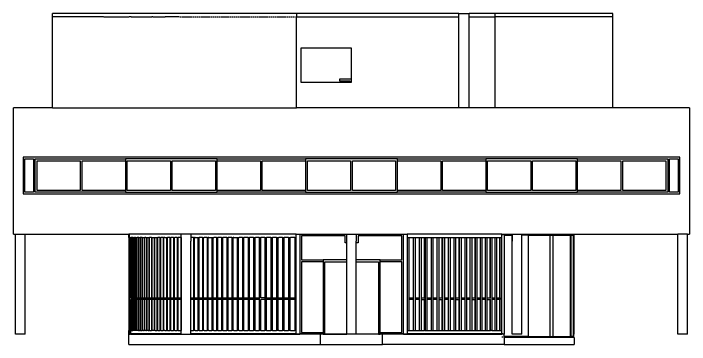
# Model space of a CAD drawing. Header units: centimetres. Extents: x 0 to 19.6, y -13.9 to -4.3.
import ezdxf

# ---------------------------------------------------------------- set-up
doc = ezdxf.new("R2010")
doc.units = ezdxf.units.CM
doc.layers.add('ZMURETES', color=152, linetype='Continuous', lineweight=9)

# ---------------------------------------------------------------- blocks, each defined once
blk = doc.blocks.new('fachada 01')
for p, q in [((-1155.8, 375.2), (-1155.8, 385.2)), ((-1155.8, 385.2), (-1155.8, 385.2)), ((-1155.8, 375.2), (-1155.8, 385.2)), ((-448.9, 385.2), (-1155.8, 385.2)), ((-1155.8, 375.2), (-1155.8, 375.2)), ((-1155.8, 111.2), (-1155.8, 375.2)), ((-1007.7, 375.2), (-1155.8, 375.2)), ((-1007.2, 375.2), (-1004.3, 375.2)), ((-1003.5, 375.2), (-1001.3, 375.2)), ((-1000.4, 375.2), (-997.5, 375.2)), ((-997.1, 375.2), (-994.4, 375.2)), ((-994.3, 375.2), (-991.3, 375.2)), ((-990.5, 375.2), (-988.2, 375.2)), ((-987.3, 375.2), (-985.1, 375.2)), ((-984.2, 375.2), (-981.3, 375.2)), ((-980.9, 375.2), (-978.2, 375.2)), ((-978, 375.2), (-974.9, 375.2)), ((-974.1, 375.2), (-971.8, 375.2)), ((-970.9, 375.2), (-968.6, 375.2)), ((-967.8, 375.2), (-964.7, 375.2)), ((-964.5, 375.2), (-961.7, 375.2)), ((-961.4, 375.2), (-958.3, 375.2)), ((-957.5, 375.2), (-955.2, 375.2)), ((-954.3, 375.2), (-951.8, 375.2)), ((-951.1, 375.2), (-947.9, 375.2)), ((-947.9, 375.2), (-945.1, 375.2)), ((-944.6, 375.2), (-941.5, 375.2)), ((-940.6, 375.2), (-938.3, 375.2)), ((-937.4, 375.2), (-934.4, 375.2)), ((-931, 375.2), (-933.8, 375.2)), ((-928.2, 375.2), (-930.9, 375.2)), ((-927.5, 375.2), (-924.5, 375.2)), ((-923.6, 375.2), (-921.2, 375.2)), ((-920.3, 375.2), (-917.2, 375.2)), ((-916.8, 375.2), (-913.9, 375.2)), ((-913.8, 375.2), (-910.6, 375.2)), ((-909.8, 375.2), (-907.3, 375.2)), ((-906.4, 375.2), (-903.9, 375.2)), ((-903.1, 375.2), (-899.9, 375.2)), ((-899.6, 375.2), (-896.7, 375.2)), ((-896.4, 375.2), (-893.2, 375.2)), ((-892.4, 375.2), (-889.9, 375.2)), ((-889, 375.2), (-886.5, 375.2)), ((-885.7, 375.2), (-882.5, 375.2)), ((-882.3, 375.2), (-879.4, 375.2)), ((-879, 375.2), (-875.8, 375.2)), ((-874.9, 375.2), (-872.4, 375.2)), ((-871.5, 375.2), (-868.4, 375.2)), ((-864.9, 375.2), (-867.7, 375.2)), ((-864.8, 375.2), (-861.9, 375.2)), ((-861.4, 375.2), (-858.2, 375.2)), ((-857.3, 375.2), (-854.8, 375.2)), ((-853.9, 375.2), (-850.8, 375.2)), ((-850.2, 375.2), (-847.3, 375.2)), ((-847.2, 375.2), (-843.9, 375.2)), ((-843.1, 375.2), (-840.6, 375.2)), ((-839.6, 375.2), (-837.2, 375.2)), ((-836.2, 375.2), (-833, 375.2)), ((-832.6, 375.2), (-829.7, 375.2)), ((-788.6, 375.2), (-829.7, 375.2)), ((-786.8, 375.2), (-782.9, 375.2)), ((-781, 375.2), (-775.5, 375.2)), ((-774.6, 375.2), (-769.5, 375.2)), ((-769.2, 375.2), (-763.8, 375.2)), ((-763.5, 375.2), (-758.3, 375.2)), ((-757.5, 375.2), (-752, 375.2)), ((-750.2, 375.2), (-746.2, 375.2)), ((-744.2, 375.2), (-740.4, 375.2)), ((-738.4, 375.2), (-734.6, 375.2)), ((-732.6, 375.2), (-728.7, 375.2)), ((-726.8, 375.2), (-721.4, 375.2)), ((-720.3, 375.2), (-715.4, 375.2)), ((-714.9, 375.2), (-709.5, 375.2)), ((-709.4, 375.2), (-704, 375.2)), ((-703.4, 375.2), (-697.8, 375.2)), ((-696, 375.2), (-692, 375.2)), ((-690.1, 375.2), (-686.3, 375.2)), ((-684.2, 375.2), (-680.4, 375.2)), ((-678.4, 375.2), (-674.6, 375.2)), ((-672.6, 375.2), (-668.6, 375.2)), ((-666.9, 375.2), (-661.3, 375.2)), ((-660.7, 375.2), (-655.3, 375.2)), ((-655.3, 375.2), (-649.9, 375.2)), ((-649.3, 375.2), (-644.5, 375.2)), ((-643.3, 375.2), (-638, 375.2)), ((-636.1, 375.2), (-632.2, 375.2)), ((-630.2, 375.2), (-626.5, 375.2)), ((-624.4, 375.2), (-620.6, 375.2)), ((-618.7, 375.2), (-614.7, 375.2)), ((-612.9, 375.2), (-607.4, 375.2)), ((-606.7, 375.2), (-601.5, 375.2)), ((-601.3, 375.2), (-595.9, 375.2)), ((-595.5, 375.2), (-590.5, 375.2)), ((-589.5, 375.2), (-584.2, 375.2)), ((-582.3, 375.2), (-578.4, 375.2)), ((-576.4, 375.2), (-572.7, 375.2)), ((-570.7, 375.2), (-566.9, 375.2)), ((-564.9, 375.2), (-561.1, 375.2)), ((-559.2, 375.2), (-553.8, 375.2)), ((-552.9, 375.2), (-547.9, 375.2)), ((-547.6, 375.2), (-542.2, 375.2)), ((-542, 375.2), (-536.9, 375.2)), ((-536, 375.2), (-530.6, 375.2)), ((-528.8, 375.2), (-524.9, 375.2)), ((-523, 375.2), (-519.2, 375.2)), ((-517.2, 375.2), (-513.5, 375.2)), ((-511.5, 375.2), (-507.7, 375.2)), ((-505.9, 375.2), (-500.6, 375.2)), ((-499.5, 375.2), (-494.7, 375.2)), ((-494.2, 375.2), (-488.9, 375.2)), ((-488.8, 375.2), (-483.6, 375.2)), ((-482.9, 375.2), (-477.5, 375.2)), ((-475.8, 375.2), (-471.8, 375.2)), ((-469.9, 375.2), (-466.2, 375.2)), ((-464.2, 375.2), (-460.5, 375.2)), ((-458.5, 375.2), (-454.8, 375.2)), ((-451.8, 375.2), (-448.9, 375.2)), ((-448.9, 385.2), (-448.9, 375.2)), ((21.9, 385.2), (-448.9, 385.2)), ((-448.9, 375.2), (21.9, 375.2)), ((-448.9, 111.2), (-448.9, 375.2)), ((21.9, 375.2), (21.9, 385.2)), ((21.9, 385.2), (51.9, 385.2)), ((21.9, 111.2), (21.9, 375.2)), ((51.9, 375.2), (51.9, 385.2)), ((126.9, 385.2), (51.9, 385.2)), ((51.9, 375.2), (126.9, 375.2)), ((51.9, 111.2), (51.9, 375.2)), ((126.9, 385.2), (126.9, 375.2)), ((468.2, 385.2), (126.9, 385.2)), ((126.9, 375.2), (126.9, 111.2)), ((468.2, 375.2), (126.9, 375.2)), ((468.2, 375.2), (468.2, 385.2)), ((468.2, 111.2), (468.2, 375.2)), ((-435.1, 185.2), (-435.1, 285.2)), ((-435.1, 285.2), (-290.1, 285.2)), ((-290.1, 285.2), (-290.1, 195.2)), ((-294.1, 185.2), (-435.1, 185.2)), ((-290.1, 195.2), (-324.1, 195.2)), ((-324.1, 195.2), (-324.1, 190.2)), ((-324.1, 190.2), (-294.1, 190.2)), ((-294.1, 190.2), (-294.1, 185.2)), ((-290.1, 185.2), (-294.1, 185.2)), ((-290.1, 195.2), (-290.1, 185.2)), ((-1269.1, -254.7), (-1269.1, 111.2)), ((-1155.8, 111.2), (-1269.1, 111.2)), ((-1155.8, 111.2), (-448.9, 111.2)), ((21.9, 111.2), (-448.9, 111.2)), ((51.9, 111.2), (21.9, 111.2)), ((126.9, 111.2), (51.9, 111.2)), ((468.2, 111.2), (126.9, 111.2)), ((690.9, 111.2), (468.2, 111.2)), ((690.9, 111.2), (690.9, -254.7)), ((-1241.1, -31.7), (-1241.1, -137.7)), ((662.9, -31.7), (-1241.1, -31.7)), ((-1236.1, -36.7), (-1211.1, -36.7)), ((-1236.1, -132.7), (-1236.1, -36.7)), ((-1211.1, -36.7), (-1211.1, -132.7)), ((-1206.1, -132.7), (-1206.1, -36.7)), ((-1206.1, -36.7), (-944.8, -36.7)), ((-678.4, -36.7), (-944.8, -36.7)), ((-944.8, -36.7), (-944.8, -132.7)), ((-678.4, -41.7), (-678.4, -36.7)), ((-678.4, -36.7), (-422.3, -36.7)), ((-155.9, -36.7), (-422.3, -36.7)), ((-422.3, -36.7), (-422.3, -41.7)), ((-155.9, -41.7), (-155.9, -36.7)), ((-155.9, -36.7), (100.2, -36.7)), ((366.6, -36.7), (100.2, -36.7)), ((100.2, -36.7), (100.2, -41.7)), ((366.6, -41.7), (366.6, -36.7)), ((366.6, -36.7), (627.9, -36.7)), ((627.9, -36.7), (627.9, -132.7)), ((632.9, -132.7), (632.9, -36.7)), ((632.9, -36.7), (657.9, -36.7)), ((657.9, -36.7), (657.9, -132.7)), ((662.9, -137.7), (662.9, -31.7)), ((-1200.9, -41.7), (-1075.5, -41.7)), ((-1200.9, -127.7), (-1200.9, -41.7)), ((-1075.5, -41.7), (-1075.5, -127.7)), ((-1070.3, -41.7), (-944.8, -41.7)), ((-1070.3, -127.7), (-1070.3, -41.7)), ((-944.8, -41.7), (-944.8, -127.7)), ((-939.6, -41.7), (-814.2, -41.7)), ((-939.6, -127.7), (-939.6, -41.7)), ((-814.2, -41.7), (-814.2, -127.7)), ((-809, -41.7), (-683.5, -41.7)), ((-809, -127.7), (-809, -41.7)), ((-683.5, -41.7), (-683.5, -127.7)), ((-678.4, -41.7), (-552.9, -41.7)), ((-678.4, -127.7), (-678.4, -41.7)), ((-552.9, -41.7), (-552.9, -127.7)), ((-547.7, -41.7), (-422.3, -41.7)), ((-547.7, -127.7), (-547.7, -41.7)), ((-422.3, -41.7), (-422.3, -127.7)), ((-417.1, -41.7), (-291.7, -41.7)), ((-417.1, -127.7), (-417.1, -41.7)), ((-291.7, -41.7), (-291.7, -127.7)), ((-286.5, -41.7), (-161.1, -41.7)), ((-286.5, -127.7), (-286.5, -41.7)), ((-161.1, -41.7), (-161.1, -127.7)), ((-155.9, -41.7), (-30.4, -41.7)), ((-155.9, -127.7), (-155.9, -41.7)), ((-30.4, -41.7), (-30.4, -127.7)), ((-25.2, -41.7), (100.2, -41.7)), ((-25.2, -127.7), (-25.2, -41.7)), ((100.2, -41.7), (100.2, -127.7)), ((105.4, -41.7), (230.8, -41.7)), ((105.4, -127.7), (105.4, -41.7)), ((230.8, -41.7), (230.8, -127.7)), ((236, -41.7), (361.4, -41.7)), ((236, -127.7), (236, -41.7)), ((361.4, -41.7), (361.4, -127.7)), ((366.6, -41.7), (492.1, -41.7)), ((366.6, -127.7), (366.6, -41.7)), ((492.1, -41.7), (492.1, -127.7)), ((497.3, -41.7), (622.7, -41.7)), ((497.3, -127.7), (497.3, -41.7)), ((622.7, -41.7), (622.7, -127.7)), ((-1211.1, -132.7), (-1236.1, -132.7)), ((-944.8, -132.7), (-1206.1, -132.7)), ((-1075.5, -127.7), (-1200.9, -127.7)), ((-944.8, -127.7), (-1070.3, -127.7)), ((-944.8, -132.7), (-678.4, -132.7)), ((-814.2, -127.7), (-939.6, -127.7)), ((-683.5, -127.7), (-809, -127.7)), ((-552.9, -127.7), (-678.4, -127.7)), ((-678.4, -132.7), (-678.4, -127.7)), ((-422.3, -132.7), (-678.4, -132.7)), ((-422.3, -127.7), (-547.7, -127.7)), ((-422.3, -127.7), (-422.3, -132.7)), ((-422.3, -132.7), (-155.9, -132.7)), ((-291.7, -127.7), (-417.1, -127.7)), ((-161.1, -127.7), (-286.5, -127.7)), ((-30.4, -127.7), (-155.9, -127.7)), ((-155.9, -132.7), (-155.9, -127.7)), ((100.2, -132.7), (-155.9, -132.7)), ((100.2, -127.7), (-25.2, -127.7)), ((100.2, -127.7), (100.2, -132.7)), ((100.2, -132.7), (366.6, -132.7)), ((230.8, -127.7), (105.4, -127.7)), ((361.4, -127.7), (236, -127.7)), ((492.1, -127.7), (366.6, -127.7)), ((366.6, -132.7), (366.6, -127.7)), ((627.9, -132.7), (366.6, -132.7)), ((622.7, -127.7), (497.3, -127.7)), ((657.9, -132.7), (632.9, -132.7)), ((-1241.1, -137.7), (662.9, -137.7)), ((-1269.1, -254.7), (-1263, -254.7)), ((-1263, -544.7), (-1263, -254.7)), ((-1263, -254.7), (-1235.1, -254.7)), ((-1235.1, -544.7), (-1235.1, -254.7)), ((-1235.1, -254.7), (-934.3, -254.7)), ((-934.3, -264.7), (-934.3, -254.7)), ((-934.1, -254.7), (-934.3, -254.7)), ((-934.1, -254.7), (-934.1, -264.7)), ((-934.1, -254.7), (-934.1, -264.7)), ((-934.1, -254.7), (-934.1, -254.7)), ((-783.1, -254.7), (-934.1, -254.7)), ((-934.1, -254.7), (-934, -254.7)), ((-933.8, -254.7), (-933.5, -254.7)), ((-932.7, -254.7), (-932.2, -254.7)), ((-783.1, -264.7), (-783.1, -254.7)), ((-754.9, -254.7), (-783.1, -254.7)), ((-754.9, -254.7), (-754.9, -264.7)), ((-449.1, -254.7), (-754.9, -254.7)), ((-449.1, -264.7), (-449.1, -254.7)), ((-449.1, -254.7), (-439.1, -254.7)), ((-439.1, -254.7), (-303.1, -254.7)), ((-439.1, -254.7), (-439.1, -543.7)), ((-303.1, -279.7), (-303.1, -254.7)), ((-303.1, -254.7), (-275.2, -254.7)), ((-275.2, -254.7), (-274.6, -254.7)), ((-274.6, -274.7), (-274.6, -254.7)), ((-274.6, -254.7), (-138.1, -254.7)), ((-138.1, -543.7), (-138.1, -254.7)), ((-138.1, -254.7), (-128.1, -254.7)), ((-128.1, -254.7), (-128.1, -264.7)), ((146.6, -254.7), (-128.1, -254.7)), ((146.6, -264.7), (146.6, -254.7)), ((146.6, -254.7), (148.4, -254.7)), ((148.4, -254.7), (148.4, -257.7)), ((148.4, -254.7), (148.7, -254.7)), ((148.7, -254.7), (153.6, -254.7)), ((153.6, -254.7), (153.6, -257.7)), ((153.6, -254.7), (176.7, -254.7)), ((176.7, -254.7), (176.9, -254.7)), ((176.7, -254.7), (176.7, -257.7)), ((176.9, -257.7), (176.9, -254.7)), ((176.9, -254.7), (204.9, -254.7)), ((204.9, -257.7), (204.9, -254.7)), ((204.9, -254.7), (355.9, -254.7)), ((355.9, -257.7), (355.9, -254.7)), ((355.9, -254.7), (656.9, -254.7)), ((355.9, -544.7), (355.9, -254.7)), ((656.9, -544.7), (656.9, -254.7)), ((684.8, -254.7), (656.9, -254.7)), ((684.8, -544.7), (684.8, -254.7)), ((684.8, -254.7), (690.9, -254.7)), ((-934.1, -264.7), (-934.3, -264.7)), ((-934.1, -534.7), (-934.1, -264.7)), ((-931.8, -264.7), (-934.1, -264.7)), ((-931.8, -264.7), (-931.8, -329.7)), ((-931.8, -264.7), (-931.6, -264.7)), ((-931.6, -329.7), (-931.6, -264.7)), ((-931.6, -329.7), (-931.6, -264.7)), ((-931.6, -264.7), (-931.5, -264.7)), ((-931.6, -264.7), (-931.6, -264.7)), ((-931.5, -264.7), (-931.2, -264.7)), ((-931.5, -264.7), (-931.5, -329.7)), ((-931.2, -329.7), (-931.2, -264.7)), ((-930.7, -264.7), (-931.2, -264.7)), ((-930.7, -264.7), (-930.7, -329.7)), ((-930.7, -264.7), (-930.3, -264.7)), ((-930.3, -329.7), (-930.3, -264.7)), ((-930.3, -264.7), (-929.4, -264.7)), ((-929.4, -264.7), (-929.4, -329.7)), ((-929.4, -264.7), (-928.9, -264.7)), ((-928.9, -329.7), (-928.9, -264.7)), ((-927.7, -264.7), (-928.9, -264.7)), ((-927.7, -264.7), (-927.7, -329.7)), ((-927.7, -264.7), (-927, -264.7)), ((-927, -329.7), (-927, -264.7)), ((-925.4, -264.7), (-927, -264.7)), ((-925.4, -264.7), (-924.7, -264.7)), ((-925.4, -264.7), (-925.4, -278)), ((-924.7, -534.7), (-924.7, -264.7)), ((-922.7, -264.7), (-924.7, -264.7)), ((-922.7, -264.7), (-922.7, -439.7)), ((-921.8, -264.7), (-922.7, -264.7)), ((-921.8, -534.7), (-921.8, -264.7)), ((-921.8, -264.7), (-919.5, -264.7)), ((-919.5, -264.7), (-919.5, -439.7)), ((-919.5, -264.7), (-918.5, -264.7)), ((-918.5, -534.7), (-918.5, -264.7)), ((-915.8, -264.7), (-918.5, -264.7)), ((-915.8, -264.7), (-915.8, -439.7)), ((-915.8, -264.7), (-914.7, -264.7)), ((-914.7, -534.7), (-914.7, -264.7)), ((-914.7, -264.7), (-911.7, -264.7)), ((-911.7, -264.7), (-911.7, -439.7)), ((-911.7, -264.7), (-910.4, -264.7)), ((-910.4, -534.7), (-910.4, -264.7)), ((-907.7, -264.7), (-910.4, -264.7)), ((-907.7, -264.7), (-907, -264.7)), ((-907, -264.7), (-907, -439.7)), ((-905.6, -264.7), (-907, -264.7)), ((-905.6, -534.7), (-905.6, -264.7)), ((-905.6, -264.7), (-903.8, -264.7)), ((-903.8, -264.7), (-901.9, -264.7)), ((-901.9, -264.7), (-901.9, -439.7)), ((-900.4, -264.7), (-901.9, -264.7)), ((-900.4, -534.7), (-900.4, -264.7)), ((-896.3, -264.7), (-900.4, -264.7)), ((-896.3, -264.7), (-896.3, -439.7)), ((-896.3, -264.7), (-894.7, -264.7)), ((-894.7, -534.7), (-894.7, -264.7)), ((-894.7, -264.7), (-892.5, -264.7)), ((-892.5, -264.7), (-890.3, -264.7)), ((-890.3, -264.7), (-888.5, -264.7)), ((-890.3, -264.7), (-890.3, -439.7)), ((-888.5, -534.7), (-888.5, -264.7)), ((-885.7, -264.7), (-888.5, -264.7)), ((-885.7, -264.7), (-883.8, -264.7)), ((-883.8, -264.7), (-883.8, -439.7)), ((-883.8, -264.7), (-881.9, -264.7)), ((-881.9, -534.7), (-881.9, -264.7)), ((-881.9, -264.7), (-879, -264.7)), ((-879, -264.7), (-876.8, -264.7)), ((-876.8, -264.7), (-874.8, -264.7)), ((-876.8, -264.7), (-876.8, -439.7)), ((-874.8, -534.7), (-874.8, -264.7)), ((-869.4, -264.7), (-874.8, -264.7)), ((-869.4, -264.7), (-869.4, -439.7)), ((-869.4, -264.7), (-867.3, -264.7)), ((-867.3, -534.7), (-867.3, -264.7)), ((-867.3, -264.7), (-865.5, -264.7)), ((-865.5, -264.7), (-861.5, -264.7)), ((-861.5, -264.7), (-861.5, -439.7)), ((-861.5, -264.7), (-859.3, -264.7)), ((-859.3, -439.7), (-859.3, -264.7)), ((-859.3, -264.7), (-858.3, -264.7)), ((-858.3, -264.7), (-853.2, -264.7)), ((-853.2, -264.7), (-853.2, -439.7)), ((-853.2, -264.7), (-850.9, -264.7)), ((-850.9, -534.7), (-850.9, -264.7)), ((-844.5, -264.7), (-850.9, -264.7)), ((-844.5, -264.7), (-844.5, -439.7)), ((-844.5, -264.7), (-842, -264.7)), ((-842, -534.7), (-842, -264.7)), ((-835.3, -264.7), (-842, -264.7)), ((-835.3, -264.7), (-832.8, -264.7)), ((-835.3, -264.7), (-835.3, -439.7)), ((-832.8, -534.7), (-832.8, -264.7)), ((-830.1, -264.7), (-832.8, -264.7)), ((-830.1, -264.7), (-825.7, -264.7)), ((-825.7, -264.7), (-825.7, -439.7)), ((-825.7, -264.7), (-823, -264.7)), ((-823, -534.7), (-823, -264.7)), ((-815.7, -264.7), (-823, -264.7)), ((-815.7, -264.7), (-815.7, -439.7)), ((-815.7, -264.7), (-812.9, -264.7)), ((-812.9, -534.7), (-812.9, -264.7)), ((-805.3, -264.7), (-812.9, -264.7)), ((-805.3, -264.7), (-805.3, -439.7)), ((-805.3, -264.7), (-802.4, -264.7)), ((-802.4, -534.7), (-802.4, -264.7)), ((-802.4, -264.7), (-801.5, -264.7)), ((-794.5, -264.7), (-801.5, -264.7)), ((-794.5, -264.7), (-794.5, -439.7)), ((-794.5, -264.7), (-791.5, -264.7)), ((-791.5, -534.7), (-791.5, -264.7)), ((-783.3, -264.7), (-791.5, -264.7)), ((-783.3, -264.7), (-783.1, -264.7)), ((-783.3, -264.7), (-783.3, -439.7)), ((-783.1, -439.7), (-783.1, -264.7)), ((-754.9, -264.7), (-754.9, -274.7)), ((-754.9, -264.7), (-754.3, -264.7)), ((-747.3, -264.7), (-754.3, -264.7)), ((-747.3, -264.7), (-743.9, -264.7)), ((-747.3, -264.7), (-747.3, -439.7)), ((-743.9, -534.7), (-743.9, -264.7)), ((-742.4, -264.7), (-743.9, -264.7)), ((-742.4, -264.7), (-734.6, -264.7)), ((-734.6, -264.7), (-734.6, -439.7)), ((-734.6, -264.7), (-731.1, -264.7)), ((-731.1, -439.7), (-731.1, -264.7)), ((-731.1, -264.7), (-730.3, -264.7)), ((-721.5, -264.7), (-730.3, -264.7)), ((-721.5, -264.7), (-721.5, -439.7)), ((-721.5, -264.7), (-717.9, -264.7)), ((-717.9, -534.7), (-717.9, -264.7)), ((-717.9, -264.7), (-716.3, -264.7)), ((-708, -264.7), (-716.3, -264.7)), ((-708, -264.7), (-704.4, -264.7)), ((-708, -264.7), (-708, -439.7)), ((-704.4, -534.7), (-704.4, -264.7)), ((-702.4, -264.7), (-704.4, -264.7)), ((-702.4, -264.7), (-694.3, -264.7)), ((-694.3, -264.7), (-694.3, -439.7)), ((-694.3, -264.7), (-690.5, -264.7)), ((-690.5, -534.7), (-690.5, -264.7)), ((-690.5, -264.7), (-688.4, -264.7)), ((-680.2, -264.7), (-688.4, -264.7)), ((-680.2, -264.7), (-680.2, -439.7)), ((-680.2, -264.7), (-676.3, -264.7)), ((-676.3, -534.7), (-676.3, -264.7)), ((-665.7, -264.7), (-676.3, -264.7)), ((-665.7, -264.7), (-665.7, -439.7)), ((-665.7, -264.7), (-661.8, -264.7)), ((-661.8, -534.7), (-661.8, -264.7)), ((-651, -264.7), (-661.8, -264.7)), ((-651, -264.7), (-651, -439.7)), ((-651, -264.7), (-647, -264.7)), ((-647, -439.7), (-647, -264.7)), ((-647, -264.7), (-646.4, -264.7)), ((-636, -264.7), (-646.4, -264.7)), ((-636, -264.7), (-631.9, -264.7)), ((-636, -264.7), (-636, -439.7)), ((-631.9, -534.7), (-631.9, -264.7)), ((-630.6, -264.7), (-631.9, -264.7)), ((-630.6, -264.7), (-620.6, -264.7)), ((-620.6, -264.7), (-620.6, -439.7)), ((-620.6, -264.7), (-616.5, -264.7)), ((-616.5, -534.7), (-616.5, -264.7)), ((-616.5, -264.7), (-614.8, -264.7)), ((-605, -264.7), (-614.8, -264.7)), ((-605, -264.7), (-605, -439.7)), ((-605, -264.7), (-600.8, -264.7)), ((-600.8, -534.7), (-600.8, -264.7)), ((-589.1, -264.7), (-600.8, -264.7)), ((-589.1, -264.7), (-584.8, -264.7)), ((-589.1, -264.7), (-589.1, -439.7)), ((-584.8, -534.7), (-584.8, -264.7)), ((-573, -264.7), (-584.8, -264.7)), ((-573, -264.7), (-573, -439.7)), ((-573, -264.7), (-568.6, -264.7)), ((-568.6, -534.7), (-568.6, -264.7)), ((-568.6, -264.7), (-567.6, -264.7)), ((-556.6, -264.7), (-567.6, -264.7)), ((-556.6, -264.7), (-556.6, -439.7)), ((-556.6, -264.7), (-552.2, -264.7)), ((-552.2, -439.7), (-552.2, -264.7)), ((-540, -264.7), (-552.2, -264.7)), ((-540, -264.7), (-535.5, -264.7)), ((-540, -264.7), (-540, -439.7)), ((-535.5, -534.7), (-535.5, -264.7)), ((-523.1, -264.7), (-535.5, -264.7)), ((-523.1, -264.7), (-523.1, -439.7)), ((-523.1, -264.7), (-518.6, -264.7)), ((-518.6, -534.7), (-518.6, -264.7)), ((-506.1, -264.7), (-518.6, -264.7)), ((-506.1, -264.7), (-506.1, -439.7)), ((-506.1, -264.7), (-501.5, -264.7)), ((-501.5, -534.7), (-501.5, -264.7)), ((-501.5, -264.7), (-500.2, -264.7)), ((-488.8, -264.7), (-500.2, -264.7)), ((-488.8, -264.7), (-484.1, -264.7)), ((-488.8, -264.7), (-488.8, -439.7)), ((-484.1, -534.7), (-484.1, -264.7)), ((-471.3, -264.7), (-484.1, -264.7)), ((-471.3, -264.7), (-471.3, -439.7)), ((-471.3, -264.7), (-466.6, -264.7)), ((-466.6, -534.7), (-466.6, -264.7)), ((-466.6, -264.7), (-465.9, -264.7)), ((-453.7, -264.7), (-465.9, -264.7)), ((-453.7, -264.7), (-449.1, -264.7)), ((-453.7, -264.7), (-453.7, -439.7)), ((-449.1, -439.7), (-449.1, -264.7)), ((-307.6, -259.7), (-434.1, -259.7)), ((-434.1, -259.7), (-434.1, -329.7)), ((-307.6, -279.7), (-307.6, -259.7)), ((-143.1, -259.7), (-269.6, -259.7)), ((-269.6, -259.7), (-269.6, -279.7)), ((-143.1, -329.7), (-143.1, -259.7)), ((-128.1, -264.7), (-128.1, -439.7)), ((-127.2, -264.7), (-128.1, -264.7)), ((-127.2, -264.7), (-122.5, -264.7)), ((-127.2, -439.7), (-127.2, -264.7)), ((-122.5, -264.7), (-122.5, -439.7)), ((-122.5, -264.7), (-109.5, -264.7)), ((-109.5, -264.7), (-104.9, -264.7)), ((-109.5, -534.7), (-109.5, -264.7)), ((-104.9, -264.7), (-104.9, -439.7)), ((-104.9, -264.7), (-92, -264.7)), ((-92, -264.7), (-87.4, -264.7)), ((-92, -534.7), (-92, -264.7)), ((-87.4, -264.7), (-77, -264.7)), ((-87.4, -264.7), (-87.4, -439.7)), ((-77, -439.7), (-77, -264.7)), ((-77, -264.7), (-75.1, -264.7)), ((-75.1, -264.7), (-74.7, -264.7)), ((-74.7, -264.7), (-70.2, -264.7)), ((-74.7, -439.7), (-74.7, -264.7)), ((-70.2, -264.7), (-70.2, -439.7)), ((-70.2, -264.7), (-57.6, -264.7)), ((-57.6, -264.7), (-53.1, -264.7)), ((-57.6, -534.7), (-57.6, -264.7)), ((-53.1, -264.7), (-53.1, -439.7)), ((-53.1, -264.7), (-40.8, -264.7)), ((-40.8, -264.7), (-36.3, -264.7)), ((-40.8, -534.7), (-40.8, -264.7)), ((-36.3, -264.7), (-26.2, -264.7)), ((-36.3, -264.7), (-36.3, -439.7)), ((-26.2, -439.7), (-26.2, -264.7)), ((-26.2, -264.7), (-24.1, -264.7)), ((-24.1, -264.7), (-19.7, -264.7)), ((-24.1, -534.7), (-24.1, -264.7)), ((-19.7, -264.7), (-19.7, -439.7)), ((-19.7, -264.7), (-7.7, -264.7)), ((-7.7, -264.7), (-3.3, -264.7)), ((-7.7, -534.7), (-7.7, -264.7)), ((-3.3, -264.7), (7.8, -264.7)), ((-3.3, -264.7), (-3.3, -439.7)), ((7.8, -264.7), (8.5, -264.7)), ((8.5, -264.7), (12.8, -264.7)), ((8.5, -534.7), (8.5, -264.7)), ((12.8, -264.7), (22.8, -264.7)), ((12.8, -264.7), (12.8, -439.7)), ((22.8, -439.7), (22.8, -264.7)), ((22.8, -264.7), (24.4, -264.7)), ((24.4, -264.7), (28.6, -264.7)), ((24.4, -439.7), (24.4, -264.7)), ((28.6, -264.7), (39.3, -264.7)), ((28.6, -264.7), (28.6, -439.7)), ((39.3, -264.7), (40.1, -264.7)), ((40.1, -264.7), (44.2, -264.7)), ((40.1, -534.7), (40.1, -264.7)), ((44.2, -264.7), (54.6, -264.7)), ((44.2, -264.7), (44.2, -439.7)), ((54.6, -264.7), (55.4, -264.7)), ((55.4, -264.7), (59.5, -264.7)), ((55.4, -534.7), (55.4, -264.7)), ((59.5, -264.7), (69.4, -264.7)), ((59.5, -264.7), (59.5, -439.7)), ((69.4, -264.7), (70, -264.7)), ((69.4, -439.7), (69.4, -264.7)), ((70, -264.7), (70.5, -264.7)), ((70.5, -439.7), (70.5, -264.7)), ((70.5, -264.7), (74.5, -264.7)), ((74.5, -264.7), (74.5, -439.7)), ((74.5, -264.7), (85.3, -264.7)), ((85.3, -264.7), (89.2, -264.7)), ((85.3, -534.7), (85.3, -264.7)), ((89.2, -264.7), (98.9, -264.7)), ((89.2, -264.7), (89.2, -439.7)), ((98.9, -264.7), (99.8, -264.7)), ((99.8, -264.7), (103.6, -264.7)), ((99.8, -534.7), (99.8, -264.7)), ((103.6, -264.7), (113.3, -264.7)), ((103.6, -264.7), (103.6, -439.7)), ((113.3, -439.7), (113.3, -264.7)), ((113.3, -264.7), (113.9, -264.7)), ((113.9, -439.7), (113.9, -264.7)), ((113.9, -264.7), (117.7, -264.7)), ((117.7, -264.7), (126.9, -264.7)), ((117.7, -264.7), (117.7, -439.7)), ((126.9, -264.7), (127.7, -264.7)), ((127.7, -264.7), (131.4, -264.7)), ((127.7, -534.7), (127.7, -264.7)), ((131.4, -264.7), (131.4, -439.7)), ((131.4, -264.7), (141.2, -264.7)), ((141.2, -264.7), (144.8, -264.7)), ((141.2, -534.7), (141.2, -264.7)), ((144.8, -264.7), (146.5, -264.7)), ((144.8, -264.7), (144.8, -439.7)), ((146.5, -534.7), (146.5, -264.7)), ((146.5, -264.7), (146.6, -264.7)), ((148.4, -257.7), (148.4, -257.7)), ((148.7, -257.7), (148.4, -257.7)), ((148.7, -257.7), (148.7, -257.7)), ((153.6, -257.7), (153.6, -544.7)), ((153.6, -257.7), (176.7, -257.7)), ((176.7, -257.7), (176.7, -274.7)), ((176.7, -257.7), (176.9, -257.7)), ((176.9, -274.7), (176.9, -257.7)), ((204.9, -544.7), (204.9, -257.7)), ((224.6, -257.7), (204.9, -257.7)), ((224.6, -551.7), (224.6, -257.7)), ((224.6, -257.7), (287.2, -257.7)), ((287.2, -551.7), (287.2, -257.7)), ((287.2, -257.7), (294.2, -257.7)), ((294.2, -257.7), (294.2, -551.7)), ((294.2, -257.7), (346.2, -257.7)), ((346.2, -544.7), (346.2, -257.7)), ((346.2, -257.7), (347.4, -257.7)), ((347.4, -544.7), (347.4, -257.7)), ((347.4, -257.7), (354.9, -257.7)), ((354.9, -544.7), (354.9, -257.7)), ((354.9, -257.7), (355.9, -257.7)), ((355.9, -257.7), (355.9, -544.7)), ((-925.4, -278), (-925.4, -439.7)), ((-755.2, -274.7), (-755.1, -274.7)), ((-755.1, -274.7), (-754.9, -274.7)), ((-755.1, -534.7), (-755.1, -274.7)), ((-303.1, -279.7), (-307.6, -279.7)), ((-303.1, -329.7), (-303.1, -279.7)), ((-275.1, -274.7), (-275.2, -274.7)), ((-275.1, -274.7), (-274.6, -274.7)), ((-275.1, -279.7), (-275.1, -274.7)), ((-269.6, -279.7), (-275.1, -279.7)), ((-275.1, -329.7), (-275.1, -279.7)), ((176.7, -274.7), (176.9, -274.7)), ((176.9, -544.7), (176.9, -274.7)), ((-931.6, -329.7), (-931.8, -329.7)), ((-931.8, -329.7), (-931.8, -534.7)), ((-931.5, -329.7), (-931.6, -329.7)), ((-931.6, -329.7), (-931.6, -329.7)), ((-931.2, -329.7), (-931.5, -329.7)), ((-930.7, -329.7), (-931.2, -329.7)), ((-930.7, -329.7), (-930.3, -329.7)), ((-929.4, -329.7), (-930.3, -329.7)), ((-928.9, -329.7), (-929.4, -329.7)), ((-928.9, -329.7), (-927.7, -329.7)), ((-927.7, -329.7), (-927.1, -329.7)), ((-927.1, -439.7), (-927.1, -329.7)), ((-927, -329.7), (-927.1, -329.7)), ((-926.2, -329.7), (-927, -329.7)), ((-926.2, -329.7), (-926.2, -439.7)), ((-926.1, -329.7), (-926.2, -329.7)), ((-434.1, -329.7), (-371.1, -329.7)), ((-303.1, -329.7), (-371.1, -329.7)), ((-371.1, -329.7), (-371.1, -334.7)), ((-303.1, -334.7), (-303.1, -329.7)), ((-206.1, -329.7), (-275.1, -329.7)), ((-275.1, -334.7), (-275.1, -329.7)), ((-206.1, -334.7), (-206.1, -329.7)), ((-206.1, -329.7), (-143.1, -329.7)), ((-931.5, -334.7), (-927.4, -334.7)), ((-931.5, -543.7), (-931.5, -334.7)), ((-927.4, -334.7), (-927.4, -534.7)), ((-371.1, -334.7), (-434.1, -334.7)), ((-434.1, -334.7), (-434.1, -539.7)), ((-371.1, -334.7), (-371.1, -539.7)), ((-366.1, -334.7), (-303.1, -334.7)), ((-366.1, -543.7), (-366.1, -334.7)), ((-303.1, -543.7), (-303.1, -334.7)), ((-275.1, -334.7), (-211.1, -334.7)), ((-275.1, -543.7), (-275.1, -334.7)), ((-211.1, -334.7), (-211.1, -543.7)), ((-143.1, -334.7), (-206.1, -334.7)), ((-206.1, -539.7), (-206.1, -334.7)), ((-143.1, -539.7), (-143.1, -334.7)), ((-927.1, -439.7), (-927.2, -439.7)), ((-927.2, -439.7), (-927.2, -444.7)), ((-927.2, -444.7), (-927.1, -444.7)), ((-927.1, -439.7), (-926.2, -439.7)), ((-927.1, -534.7), (-927.1, -444.7)), ((-926.2, -444.7), (-927.1, -444.7)), ((-926.2, -439.7), (-925.4, -439.7)), ((-926.2, -444.7), (-926.2, -534.7)), ((-925.4, -444.7), (-926.2, -444.7)), ((-925.4, -439.7), (-925.4, -444.7)), ((-925.2, -439.7), (-925.4, -439.7)), ((-925.4, -444.7), (-925.4, -534.7)), ((-925.2, -444.7), (-925.4, -444.7)), ((-924.5, -439.7), (-922.7, -439.7)), ((-922.7, -444.7), (-924.5, -444.7)), ((-922.7, -439.7), (-922.7, -444.7)), ((-922.7, -444.7), (-922.7, -534.7)), ((-920.5, -439.7), (-919.5, -439.7)), ((-919.5, -444.7), (-920.5, -444.7)), ((-919.5, -439.7), (-919.5, -444.7)), ((-919.5, -444.7), (-919.5, -534.7)), ((-916.5, -439.7), (-915.8, -439.7)), ((-915.8, -444.7), (-916.5, -444.7)), ((-915.8, -439.7), (-915.8, -444.7)), ((-915.8, -444.7), (-915.8, -534.7)), ((-912.5, -439.7), (-911.7, -439.7)), ((-911.7, -444.7), (-912.5, -444.7)), ((-911.7, -439.7), (-911.7, -444.7)), ((-911.7, -444.7), (-911.7, -534.7)), ((-908.6, -439.7), (-907.7, -439.7)), ((-907.7, -444.7), (-908.6, -444.7)), ((-907.7, -439.7), (-907, -439.7)), ((-907, -444.7), (-907.7, -444.7)), ((-907, -439.7), (-907, -444.7)), ((-907, -444.7), (-907, -534.7)), ((-904.6, -439.7), (-903.8, -439.7)), ((-903.8, -444.7), (-904.6, -444.7)), ((-903.8, -439.7), (-901.9, -439.7)), ((-901.9, -444.7), (-903.8, -444.7)), ((-901.9, -439.7), (-901.9, -444.7)), ((-901.9, -444.7), (-901.9, -534.7)), ((-900.6, -439.7), (-901.1, -439.7)), ((-900.6, -444.7), (-901.1, -444.7)), ((-900.3, -439.7), (-896.3, -439.7)), ((-896.3, -444.7), (-900.3, -444.7)), ((-896.3, -439.7), (-896.3, -444.7)), ((-896.3, -444.7), (-896.3, -534.7)), ((-893.5, -439.7), (-892.5, -439.7)), ((-892.5, -444.7), (-893.5, -444.7)), ((-892.5, -439.7), (-890.3, -439.7)), ((-890.3, -444.7), (-892.5, -444.7)), ((-890.3, -439.7), (-890.3, -444.7)), ((-890.3, -444.7), (-890.3, -534.7)), ((-886.7, -439.7), (-885.7, -439.7)), ((-885.7, -444.7), (-886.7, -444.7)), ((-885.7, -439.7), (-883.8, -439.7)), ((-883.8, -444.7), (-885.7, -444.7)), ((-883.8, -439.7), (-883.8, -444.7)), ((-883.8, -444.7), (-883.8, -534.7)), ((-879.9, -439.7), (-879, -439.7)), ((-879, -444.7), (-879.9, -444.7)), ((-879, -439.7), (-876.8, -439.7)), ((-876.8, -444.7), (-879, -444.7)), ((-876.8, -439.7), (-876.8, -444.7)), ((-876.8, -444.7), (-876.8, -534.7)), ((-873, -439.7), (-869.4, -439.7)), ((-869.4, -444.7), (-873, -444.7)), ((-869.4, -439.7), (-869.4, -444.7)), ((-869.4, -444.7), (-869.4, -534.7)), ((-866.2, -439.7), (-865.5, -439.7)), ((-865.5, -444.7), (-866.2, -444.7)), ((-865.5, -439.7), (-861.5, -439.7)), ((-861.5, -444.7), (-865.5, -444.7)), ((-861.5, -439.7), (-861.5, -444.7)), ((-861.5, -444.7), (-861.5, -534.7)), ((-859.6, -439.7), (-859.3, -439.7)), ((-859.3, -444.7), (-859.6, -444.7)), ((-858.3, -439.7), (-859.3, -439.7)), ((-859.3, -534.7), (-859.3, -444.7)), ((-858.3, -444.7), (-859.3, -444.7)), ((-858.3, -439.7), (-853.2, -439.7)), ((-853.2, -444.7), (-858.3, -444.7)), ((-853.2, -439.7), (-853.2, -444.7)), ((-853.2, -444.7), (-853.2, -534.7)), ((-849.9, -439.7), (-844.5, -439.7)), ((-844.5, -444.7), (-849.9, -444.7)), ((-844.5, -439.7), (-844.5, -444.7)), ((-844.5, -444.7), (-844.5, -534.7)), ((-840.4, -439.7), (-835.3, -439.7)), ((-835.3, -444.7), (-840.4, -444.7)), ((-835.3, -439.7), (-835.3, -444.7)), ((-835.3, -444.7), (-835.3, -534.7)), ((-830.9, -439.7), (-830.1, -439.7)), ((-830.1, -444.7), (-830.9, -444.7)), ((-830.1, -439.7), (-825.7, -439.7)), ((-825.7, -444.7), (-830.1, -444.7)), ((-825.7, -439.7), (-825.7, -444.7)), ((-825.7, -444.7), (-825.7, -534.7)), ((-821.4, -439.7), (-815.7, -439.7)), ((-815.7, -444.7), (-821.4, -444.7)), ((-815.7, -439.7), (-815.7, -444.7)), ((-815.7, -444.7), (-815.7, -534.7)), ((-811.9, -439.7), (-805.3, -439.7)), ((-805.3, -444.7), (-811.9, -444.7)), ((-805.3, -439.7), (-805.3, -444.7)), ((-805.3, -444.7), (-805.3, -534.7)), ((-802.4, -439.7), (-801.5, -439.7)), ((-802.4, -444.7), (-801.5, -444.7)), ((-801.5, -439.7), (-794.5, -439.7)), ((-794.5, -444.7), (-801.5, -444.7)), ((-794.5, -439.7), (-794.5, -444.7)), ((-794.5, -444.7), (-794.5, -534.7)), ((-790.7, -439.7), (-783.3, -439.7)), ((-783.3, -444.7), (-790.7, -444.7)), ((-783.3, -439.7), (-783.1, -439.7)), ((-783.3, -439.7), (-783.3, -444.7)), ((-783.1, -444.7), (-783.3, -444.7)), ((-783.3, -444.7), (-783.3, -534.7)), ((-783.1, -444.7), (-783.1, -439.7)), ((-783.1, -534.7), (-783.1, -444.7)), ((-755, -439.7), (-754.3, -439.7)), ((-754.3, -444.7), (-755, -444.7)), ((-754.3, -439.7), (-747.3, -439.7)), ((-747.3, -444.7), (-754.3, -444.7)), ((-747.3, -439.7), (-747.3, -444.7)), ((-747.3, -444.7), (-747.3, -534.7)), ((-743.1, -439.7), (-742.4, -439.7)), ((-742.4, -444.7), (-743.1, -444.7)), ((-742.4, -439.7), (-734.6, -439.7)), ((-734.6, -444.7), (-742.4, -444.7)), ((-734.6, -439.7), (-734.6, -444.7)), ((-734.6, -444.7), (-734.6, -534.7)), ((-731.6, -439.7), (-731.1, -439.7)), ((-731.1, -444.7), (-731.6, -444.7)), ((-730.3, -439.7), (-731.1, -439.7)), ((-731.1, -534.7), (-731.1, -444.7)), ((-730.3, -444.7), (-731.1, -444.7)), ((-730.3, -439.7), (-721.5, -439.7)), ((-721.5, -444.7), (-730.3, -444.7)), ((-721.5, -439.7), (-721.5, -444.7)), ((-721.5, -444.7), (-721.5, -534.7)), ((-717.1, -439.7), (-716.3, -439.7)), ((-716.3, -444.7), (-717.1, -444.7)), ((-716.3, -439.7), (-708, -439.7)), ((-708, -444.7), (-716.3, -444.7)), ((-708, -439.7), (-708, -444.7)), ((-708, -444.7), (-708, -534.7)), ((-703.1, -439.7), (-702.4, -439.7)), ((-702.4, -444.7), (-703.1, -444.7)), ((-702.4, -439.7), (-694.3, -439.7)), ((-694.3, -444.7), (-702.4, -444.7)), ((-694.3, -439.7), (-694.3, -444.7)), ((-694.3, -444.7), (-694.3, -534.7)), ((-689.1, -439.7), (-688.4, -439.7)), ((-688.4, -444.7), (-689.1, -444.7)), ((-688.4, -439.7), (-680.2, -439.7)), ((-680.2, -444.7), (-688.4, -444.7)), ((-680.2, -439.7), (-680.2, -444.7)), ((-680.2, -444.7), (-680.2, -534.7)), ((-675.1, -439.7), (-665.7, -439.7)), ((-665.7, -444.7), (-675.1, -444.7)), ((-665.7, -439.7), (-665.7, -444.7)), ((-665.7, -444.7), (-665.7, -534.7)), ((-661.1, -439.7), (-651, -439.7)), ((-651, -444.7), (-661.1, -444.7)), ((-651, -439.7), (-651, -444.7)), ((-651, -444.7), (-651, -534.7)), ((-647.4, -439.7), (-647, -439.7)), ((-647, -444.7), (-647.4, -444.7)), ((-646.4, -439.7), (-647, -439.7)), ((-647, -534.7), (-647, -444.7)), ((-646.4, -444.7), (-647, -444.7)), ((-646.4, -439.7), (-636, -439.7)), ((-636, -444.7), (-646.4, -444.7)), ((-636, -439.7), (-636, -444.7)), ((-636, -444.7), (-636, -534.7)), ((-631.2, -439.7), (-630.6, -439.7)), ((-630.6, -444.7), (-631.2, -444.7)), ((-630.6, -439.7), (-620.6, -439.7)), ((-620.6, -444.7), (-630.6, -444.7)), ((-620.6, -439.7), (-620.6, -444.7)), ((-620.6, -444.7), (-620.6, -534.7)), ((-615.4, -439.7), (-614.8, -439.7)), ((-614.8, -444.7), (-615.4, -444.7)), ((-614.8, -439.7), (-605, -439.7)), ((-605, -444.7), (-614.8, -444.7)), ((-605, -439.7), (-605, -444.7)), ((-605, -444.7), (-605, -534.7)), ((-599.7, -439.7), (-589.1, -439.7)), ((-589.1, -444.7), (-599.7, -444.7)), ((-589.1, -439.7), (-589.1, -444.7)), ((-589.1, -444.7), (-589.1, -534.7)), ((-583.9, -439.7), (-573, -439.7)), ((-573, -444.7), (-583.9, -444.7)), ((-573, -439.7), (-573, -444.7)), ((-573, -444.7), (-573, -534.7)), ((-568.1, -439.7), (-567.6, -439.7)), ((-567.6, -444.7), (-568.1, -444.7)), ((-567.6, -439.7), (-556.6, -439.7)), ((-556.6, -444.7), (-567.6, -444.7)), ((-556.6, -439.7), (-556.6, -444.7)), ((-556.6, -444.7), (-556.6, -534.7)), ((-552.4, -439.7), (-552.2, -439.7)), ((-552.2, -444.7), (-552.4, -444.7)), ((-540, -439.7), (-552.2, -439.7)), ((-552.2, -534.7), (-552.2, -444.7)), ((-540, -444.7), (-552.2, -444.7)), ((-540, -439.7), (-540, -444.7)), ((-540, -444.7), (-540, -534.7)), ((-535, -439.7), (-523.1, -439.7)), ((-523.1, -444.7), (-535, -444.7)), ((-523.1, -439.7), (-523.1, -444.7)), ((-523.1, -444.7), (-523.1, -534.7)), ((-517.8, -439.7), (-506.1, -439.7)), ((-506.1, -444.7), (-517.8, -444.7)), ((-506.1, -439.7), (-506.1, -444.7)), ((-506.1, -444.7), (-506.1, -534.7)), ((-500.7, -439.7), (-500.2, -439.7)), ((-500.2, -444.7), (-500.7, -444.7)), ((-500.2, -439.7), (-488.8, -439.7)), ((-488.8, -444.7), (-500.2, -444.7)), ((-488.8, -439.7), (-488.8, -444.7)), ((-488.8, -444.7), (-488.8, -534.7)), ((-483.5, -439.7), (-471.3, -439.7)), ((-471.3, -444.7), (-483.5, -444.7)), ((-471.3, -439.7), (-471.3, -444.7)), ((-471.3, -444.7), (-471.3, -534.7)), ((-466.2, -439.7), (-465.9, -439.7)), ((-465.9, -444.7), (-466.2, -444.7)), ((-465.9, -439.7), (-453.7, -439.7)), ((-453.7, -444.7), (-465.9, -444.7)), ((-453.7, -439.7), (-453.7, -444.7)), ((-453.7, -444.7), (-453.7, -534.7)), ((-450, -439.7), (-449.1, -439.7)), ((-449.1, -444.7), (-450, -444.7)), ((-449.1, -444.7), (-449.1, -439.7)), ((-449.1, -534.7), (-449.1, -444.7)), ((-128.1, -439.7), (-127.2, -439.7)), ((-128.1, -439.7), (-128.1, -444.7)), ((-127.2, -444.7), (-128.1, -444.7)), ((-128.1, -444.7), (-128.1, -534.7)), ((-127.2, -439.7), (-126.8, -439.7)), ((-127.2, -534.7), (-127.2, -444.7)), ((-126.8, -444.7), (-127.2, -444.7)), ((-122.5, -439.7), (-109.7, -439.7)), ((-122.5, -439.7), (-122.5, -444.7)), ((-109.7, -444.7), (-122.5, -444.7)), ((-122.5, -444.7), (-122.5, -534.7)), ((-104.9, -439.7), (-92.2, -439.7)), ((-104.9, -439.7), (-104.9, -444.7)), ((-92.2, -444.7), (-104.9, -444.7)), ((-104.9, -444.7), (-104.9, -534.7)), ((-87.4, -439.7), (-87.4, -444.7)), ((-87.4, -439.7), (-77, -439.7)), ((-87.4, -444.7), (-87.4, -534.7)), ((-87.4, -444.7), (-77, -444.7)), ((-77, -439.7), (-75.1, -439.7)), ((-77, -534.7), (-77, -444.7)), ((-75.1, -444.7), (-77, -444.7)), ((-75.1, -439.7), (-74.7, -439.7)), ((-74.7, -444.7), (-75.1, -444.7)), ((-74.7, -444.7), (-74.7, -439.7)), ((-74.7, -534.7), (-74.7, -444.7)), ((-70.2, -439.7), (-57.8, -439.7)), ((-70.2, -439.7), (-70.2, -444.7)), ((-57.8, -444.7), (-70.2, -444.7)), ((-70.2, -444.7), (-70.2, -534.7)), ((-53.1, -439.7), (-40.9, -439.7)), ((-53.1, -439.7), (-53.1, -444.7)), ((-40.9, -444.7), (-53.1, -444.7)), ((-53.1, -444.7), (-53.1, -534.7)), ((-36.3, -439.7), (-36.3, -444.7)), ((-36.3, -439.7), (-26.2, -439.7)), ((-36.3, -444.7), (-36.3, -534.7)), ((-36.3, -444.7), (-26.2, -444.7)), ((-26.2, -439.7), (-24.1, -439.7)), ((-26.2, -534.7), (-26.2, -444.7)), ((-24.1, -444.7), (-26.2, -444.7)), ((-19.7, -439.7), (-7.9, -439.7)), ((-19.7, -439.7), (-19.7, -444.7)), ((-7.9, -444.7), (-19.7, -444.7)), ((-19.7, -444.7), (-19.7, -534.7)), ((-3.3, -439.7), (7.8, -439.7)), ((-3.3, -439.7), (-3.3, -444.7)), ((-3.3, -444.7), (-3.3, -534.7)), ((7.8, -444.7), (-3.3, -444.7)), ((7.8, -439.7), (8.3, -439.7)), ((8.3, -444.7), (7.8, -444.7)), ((12.8, -439.7), (12.8, -444.7)), ((12.8, -439.7), (22.8, -439.7)), ((12.8, -444.7), (12.8, -534.7)), ((12.8, -444.7), (22.8, -444.7)), ((22.8, -439.7), (24.4, -439.7)), ((22.8, -534.7), (22.8, -444.7)), ((24.4, -444.7), (22.8, -444.7)), ((24.4, -444.7), (24.4, -439.7)), ((24.4, -534.7), (24.4, -444.7)), ((28.6, -439.7), (39.3, -439.7)), ((28.6, -439.7), (28.6, -444.7)), ((28.6, -444.7), (28.6, -534.7)), ((39.3, -444.7), (28.6, -444.7)), ((39.3, -439.7), (39.8, -439.7)), ((39.8, -444.7), (39.3, -444.7)), ((44.2, -439.7), (54.6, -439.7)), ((44.2, -439.7), (44.2, -444.7)), ((44.2, -444.7), (44.2, -534.7)), ((54.6, -444.7), (44.2, -444.7)), ((54.6, -439.7), (55.2, -439.7)), ((55.2, -444.7), (54.6, -444.7)), ((59.5, -439.7), (59.5, -444.7)), ((59.5, -439.7), (69.4, -439.7)), ((59.5, -444.7), (59.5, -534.7)), ((59.5, -444.7), (69.4, -444.7)), ((69.4, -439.7), (70, -439.7)), ((69.4, -534.7), (69.4, -444.7)), ((70, -444.7), (69.4, -444.7)), ((70, -439.7), (70.5, -439.7)), ((70.5, -444.7), (70, -444.7)), ((70.5, -444.7), (70.5, -439.7)), ((70.5, -534.7), (70.5, -444.7)), ((74.5, -439.7), (85, -439.7)), ((74.5, -439.7), (74.5, -444.7)), ((85, -444.7), (74.5, -444.7)), ((74.5, -444.7), (74.5, -534.7)), ((89.2, -439.7), (98.9, -439.7)), ((89.2, -439.7), (89.2, -444.7)), ((89.2, -444.7), (89.2, -534.7)), ((98.9, -444.7), (89.2, -444.7)), ((98.9, -439.7), (99.5, -439.7)), ((99.5, -444.7), (98.9, -444.7)), ((103.6, -439.7), (103.6, -444.7)), ((103.6, -439.7), (113.3, -439.7)), ((103.6, -444.7), (103.6, -534.7)), ((103.6, -444.7), (113.3, -444.7)), ((113.3, -439.7), (113.9, -439.7)), ((113.3, -534.7), (113.3, -444.7)), ((113.9, -444.7), (113.3, -444.7)), ((113.9, -439.7), (114.3, -439.7)), ((113.9, -534.7), (113.9, -444.7)), ((114.3, -444.7), (113.9, -444.7)), ((117.7, -439.7), (126.9, -439.7)), ((117.7, -439.7), (117.7, -444.7)), ((117.7, -444.7), (117.7, -534.7)), ((126.9, -444.7), (117.7, -444.7)), ((126.9, -439.7), (127.6, -439.7)), ((127.6, -444.7), (126.9, -444.7)), ((131.4, -439.7), (141.2, -439.7)), ((131.4, -439.7), (131.4, -444.7)), ((141.2, -444.7), (131.4, -444.7)), ((131.4, -444.7), (131.4, -534.7)), ((144.8, -444.7), (144.8, -439.7)), ((144.8, -439.7), (144.8, -439.7)), ((144.8, -439.7), (144.8, -444.7)), ((144.8, -444.7), (144.8, -444.7)), ((144.8, -444.7), (144.8, -534.7)), ((-1235.1, -544.7), (-1263, -544.7)), ((-934.3, -544.7), (-934.3, -534.7)), ((-934.1, -534.7), (-934.3, -534.7)), ((-931.8, -543.7), (-934.3, -543.7)), ((-934.3, -574.7), (-934.3, -544.7)), ((-934.3, -544.7), (-931.8, -544.7)), ((-931.8, -534.7), (-934.1, -534.7)), ((-931.8, -534.7), (-931.8, -543.7)), ((-931.8, -543.7), (-931.8, -544.7)), ((-931.5, -543.7), (-931.8, -543.7)), ((-931.8, -544.7), (-931.5, -544.7)), ((-931.5, -544.7), (-931.5, -543.7)), ((-931.5, -543.7), (-929.7, -543.7)), ((-929.7, -544.7), (-931.5, -544.7)), ((-929.7, -534.7), (-929.7, -543.7)), ((-929.7, -534.7), (-927.4, -534.7)), ((-929.7, -543.7), (-929.7, -544.7)), ((-862.3, -543.7), (-929.7, -543.7)), ((-929.7, -544.7), (-783.1, -544.7)), ((-927.1, -534.7), (-927.4, -534.7)), ((-927.1, -534.7), (-926.2, -534.7)), ((-926.2, -534.7), (-925.4, -534.7)), ((-924.7, -534.7), (-925.4, -534.7)), ((-924.7, -534.7), (-922.7, -534.7)), ((-921.8, -534.7), (-922.7, -534.7)), ((-919.5, -534.7), (-921.8, -534.7)), ((-918.5, -534.7), (-919.5, -534.7)), ((-915.8, -534.7), (-918.5, -534.7)), ((-914.7, -534.7), (-915.8, -534.7)), ((-911.7, -534.7), (-914.7, -534.7)), ((-910.4, -534.7), (-911.7, -534.7)), ((-907.7, -534.7), (-910.4, -534.7)), ((-907.7, -534.7), (-907, -534.7)), ((-905.6, -534.7), (-907, -534.7)), ((-903.8, -534.7), (-905.6, -534.7)), ((-903.8, -534.7), (-901.9, -534.7)), ((-900.4, -534.7), (-901.9, -534.7)), ((-900.4, -534.7), (-896.3, -534.7)), ((-894.7, -534.7), (-896.3, -534.7)), ((-892.5, -534.7), (-894.7, -534.7)), ((-892.5, -534.7), (-890.3, -534.7)), ((-888.5, -534.7), (-890.3, -534.7)), ((-885.7, -534.7), (-888.5, -534.7)), ((-885.7, -534.7), (-883.8, -534.7)), ((-881.9, -534.7), (-883.8, -534.7)), ((-879, -534.7), (-881.9, -534.7)), ((-879, -534.7), (-876.8, -534.7)), ((-874.8, -534.7), (-876.8, -534.7)), ((-874.8, -534.7), (-869.4, -534.7)), ((-867.3, -534.7), (-869.4, -534.7)), ((-865.5, -534.7), (-867.3, -534.7)), ((-861.5, -534.7), (-865.5, -534.7)), ((-805.3, -543.7), (-862.3, -543.7)), ((-859.3, -534.7), (-861.5, -534.7)), ((-858.3, -534.7), (-859.3, -534.7)), ((-858.3, -534.7), (-853.2, -534.7)), ((-850.9, -534.7), (-853.2, -534.7)), ((-850.9, -534.7), (-844.5, -534.7)), ((-842, -534.7), (-844.5, -534.7)), ((-842, -534.7), (-835.3, -534.7)), ((-832.8, -534.7), (-835.3, -534.7)), ((-830.1, -534.7), (-832.8, -534.7)), ((-830.1, -534.7), (-825.7, -534.7)), ((-823, -534.7), (-825.7, -534.7)), ((-823, -534.7), (-815.7, -534.7)), ((-812.9, -534.7), (-815.7, -534.7)), ((-812.9, -534.7), (-805.3, -534.7)), ((-802.4, -534.7), (-805.3, -534.7)), ((-783.1, -543.7), (-805.3, -543.7)), ((-801.5, -534.7), (-802.4, -534.7)), ((-801.5, -534.7), (-794.5, -534.7)), ((-791.5, -534.7), (-794.5, -534.7)), ((-791.5, -534.7), (-783.3, -534.7)), ((-783.1, -534.7), (-783.3, -534.7)), ((-783.1, -543.7), (-783.1, -534.7)), ((-783.1, -544.7), (-783.1, -543.7)), ((-783.1, -544.7), (-755.1, -544.7)), ((-754.3, -534.7), (-755.1, -534.7)), ((-755.1, -543.7), (-755.1, -534.7)), ((-755.1, -544.7), (-755.1, -543.7)), ((-552.6, -543.7), (-755.1, -543.7)), ((-755.1, -544.7), (-449.1, -544.7)), ((-754.3, -534.7), (-747.3, -534.7)), ((-743.9, -534.7), (-747.3, -534.7)), ((-742.4, -534.7), (-743.9, -534.7)), ((-742.4, -534.7), (-734.6, -534.7)), ((-731.1, -534.7), (-734.6, -534.7)), ((-730.3, -534.7), (-731.1, -534.7)), ((-730.3, -534.7), (-721.5, -534.7)), ((-717.9, -534.7), (-721.5, -534.7)), ((-716.3, -534.7), (-717.9, -534.7)), ((-716.3, -534.7), (-708, -534.7)), ((-704.4, -534.7), (-708, -534.7)), ((-702.4, -534.7), (-704.4, -534.7)), ((-702.4, -534.7), (-694.3, -534.7)), ((-690.5, -534.7), (-694.3, -534.7)), ((-688.4, -534.7), (-690.5, -534.7)), ((-688.4, -534.7), (-680.2, -534.7)), ((-676.3, -534.7), (-680.2, -534.7)), ((-676.3, -534.7), (-665.7, -534.7)), ((-661.8, -534.7), (-665.7, -534.7)), ((-661.8, -534.7), (-651, -534.7)), ((-647, -534.7), (-651, -534.7)), ((-646.4, -534.7), (-647, -534.7)), ((-646.4, -534.7), (-636, -534.7)), ((-631.9, -534.7), (-636, -534.7)), ((-630.6, -534.7), (-631.9, -534.7)), ((-630.6, -534.7), (-620.6, -534.7)), ((-616.5, -534.7), (-620.6, -534.7)), ((-614.8, -534.7), (-616.5, -534.7)), ((-614.8, -534.7), (-605, -534.7)), ((-600.8, -534.7), (-605, -534.7)), ((-600.8, -534.7), (-589.1, -534.7)), ((-584.8, -534.7), (-589.1, -534.7)), ((-584.8, -534.7), (-573, -534.7)), ((-568.6, -534.7), (-573, -534.7)), ((-567.6, -534.7), (-568.6, -534.7)), ((-567.6, -534.7), (-556.6, -534.7)), ((-552.2, -534.7), (-556.6, -534.7)), ((-449.1, -543.7), (-552.6, -543.7)), ((-552.2, -534.7), (-540, -534.7)), ((-535.5, -534.7), (-540, -534.7)), ((-535.5, -534.7), (-523.1, -534.7)), ((-518.6, -534.7), (-523.1, -534.7)), ((-518.6, -534.7), (-506.1, -534.7)), ((-501.5, -534.7), (-506.1, -534.7)), ((-500.2, -534.7), (-501.5, -534.7)), ((-500.2, -534.7), (-488.8, -534.7)), ((-484.1, -534.7), (-488.8, -534.7)), ((-484.1, -534.7), (-471.3, -534.7)), ((-466.6, -534.7), (-471.3, -534.7)), ((-465.9, -534.7), (-466.6, -534.7)), ((-465.9, -534.7), (-453.7, -534.7)), ((-449.1, -534.7), (-453.7, -534.7)), ((-449.1, -543.7), (-449.1, -534.7)), ((-449.1, -544.7), (-449.1, -543.7)), ((-449.1, -543.7), (-439.1, -543.7)), ((-449.1, -544.7), (-439.1, -544.7)), ((-439.1, -543.7), (-439.1, -544.7)), ((-371.1, -543.7), (-439.1, -543.7)), ((-379.1, -544.7), (-439.1, -544.7)), ((-434.1, -539.7), (-371.1, -539.7)), ((-379.1, -574.7), (-379.1, -544.7)), ((-371.1, -544.7), (-379.1, -544.7)), ((-371.1, -539.7), (-371.1, -543.7)), ((-371.1, -543.7), (-371.1, -544.7)), ((-371.1, -543.7), (-366.1, -543.7)), ((-371.1, -544.7), (-366.1, -544.7)), ((-366.1, -544.7), (-366.1, -543.7)), ((-366.1, -543.7), (-303.1, -543.7)), ((-366.1, -544.7), (-303.1, -544.7)), ((-303.1, -544.7), (-303.1, -543.7)), ((-275.1, -544.7), (-303.1, -544.7)), ((-275.1, -544.7), (-275.1, -543.7)), ((-275.1, -543.7), (-211.1, -543.7)), ((-211.1, -544.7), (-275.1, -544.7)), ((-211.1, -543.7), (-211.1, -544.7)), ((-211.1, -543.7), (-206.1, -543.7)), ((-211.1, -544.7), (-206.1, -544.7)), ((-206.1, -539.7), (-143.1, -539.7)), ((-206.1, -543.7), (-206.1, -539.7)), ((-206.1, -544.7), (-206.1, -543.7)), ((-138.1, -543.7), (-206.1, -543.7)), ((-199.1, -544.7), (-206.1, -544.7)), ((-199.1, -574.7), (-199.1, -544.7)), ((-138.1, -544.7), (-199.1, -544.7)), ((-138.1, -544.7), (-138.1, -543.7)), ((-138.1, -543.7), (-129.1, -543.7)), ((-138.1, -544.7), (-128.1, -544.7)), ((-128.1, -534.7), (-128.1, -543.7)), ((-128.1, -534.7), (-127.2, -534.7)), ((-128.1, -543.7), (-128.1, -544.7)), ((-76.7, -543.7), (-128.1, -543.7)), ((-128.1, -544.7), (146.6, -544.7)), ((-127.2, -534.7), (-122.5, -534.7)), ((-122.5, -534.7), (-109.5, -534.7)), ((-109.5, -534.7), (-104.9, -534.7)), ((-104.9, -534.7), (-92, -534.7)), ((-92, -534.7), (-87.4, -534.7)), ((-87.4, -534.7), (-77, -534.7)), ((-75.1, -534.7), (-77, -534.7)), ((-25.6, -543.7), (-76.6, -543.7)), ((-75.1, -534.7), (-74.7, -534.7)), ((-74.7, -534.7), (-70.2, -534.7)), ((-70.2, -534.7), (-57.6, -534.7)), ((-57.6, -534.7), (-53.1, -534.7)), ((-53.1, -534.7), (-40.8, -534.7)), ((-40.8, -534.7), (-36.3, -534.7)), ((-36.3, -534.7), (-26.2, -534.7)), ((-26.2, -534.7), (-24.1, -534.7)), ((114.8, -543.7), (-25.6, -543.7)), ((-24.1, -534.7), (-19.7, -534.7)), ((-19.7, -534.7), (-7.7, -534.7)), ((-7.7, -534.7), (-3.3, -534.7)), ((-3.3, -534.7), (7.8, -534.7)), ((7.8, -534.7), (8.5, -534.7)), ((8.5, -534.7), (12.8, -534.7)), ((12.8, -534.7), (22.8, -534.7)), ((22.8, -534.7), (24.4, -534.7)), ((24.4, -534.7), (28.6, -534.7)), ((28.6, -534.7), (39.3, -534.7)), ((39.3, -534.7), (40.1, -534.7)), ((40.1, -534.7), (44.2, -534.7)), ((44.2, -534.7), (54.6, -534.7)), ((54.6, -534.7), (55.4, -534.7)), ((55.4, -534.7), (59.5, -534.7)), ((59.5, -534.7), (69.4, -534.7)), ((69.4, -534.7), (70, -534.7)), ((70, -534.7), (70.5, -534.7)), ((70.5, -534.7), (74.5, -534.7)), ((74.5, -534.7), (85.3, -534.7)), ((85.3, -534.7), (89.2, -534.7)), ((89.2, -534.7), (98.9, -534.7)), ((98.9, -534.7), (99.8, -534.7)), ((99.8, -534.7), (103.6, -534.7)), ((103.6, -534.7), (113.3, -534.7)), ((113.3, -534.7), (113.9, -534.7)), ((117.7, -534.7), (113.9, -534.7)), ((146.6, -543.7), (114.8, -543.7)), ((117.7, -534.7), (126.9, -534.7)), ((126.9, -534.7), (127.7, -534.7)), ((127.7, -534.7), (131.4, -534.7)), ((131.4, -534.7), (141.2, -534.7)), ((141.2, -534.7), (144.8, -534.7)), ((146.5, -534.7), (144.8, -534.7)), ((146.6, -534.7), (146.5, -534.7)), ((146.6, -543.7), (146.6, -534.7)), ((146.6, -544.7), (146.6, -543.7)), ((150, -543.7), (146.6, -543.7)), ((153.5, -544.7), (146.6, -544.7)), ((153.5, -544.7), (153.6, -544.7)), ((153.5, -551.7), (153.5, -544.7)), ((204.9, -544.7), (176.9, -544.7)), ((346.2, -544.7), (347.4, -544.7)), ((346.2, -551.7), (346.2, -544.7)), ((347.4, -551.7), (347.4, -544.7)), ((354.9, -544.7), (355.9, -544.7)), ((354.9, -551.7), (354.9, -544.7)), ((355.9, -551.7), (355.9, -544.7)), ((684.8, -544.7), (656.9, -544.7)), ((148.4, -551.7), (148.4, -551.7)), ((148.4, -554.7), (148.4, -551.7)), ((148.6, -551.7), (148.4, -551.7)), ((148.4, -554.7), (148.4, -554.7)), ((148.4, -554.7), (148.6, -554.7)), ((148.6, -551.7), (148.6, -551.7)), ((148.6, -554.7), (148.6, -554.7)), ((153.5, -554.7), (153.5, -551.7)), ((224.6, -551.7), (153.5, -551.7)), ((153.5, -554.7), (153.5, -574.7)), ((355.9, -554.7), (153.5, -554.7)), ((224.6, -551.7), (287.2, -551.7)), ((287.2, -551.7), (294.2, -551.7)), ((294.2, -551.7), (346.2, -551.7)), ((346.2, -551.7), (347.4, -551.7)), ((354.9, -551.7), (347.4, -551.7)), ((355.9, -551.7), (354.9, -551.7)), ((355.9, -554.7), (355.9, -551.7)), ((356.1, -554.7), (355.9, -554.7)), ((356.1, -554.7), (356.1, -574.7)), ((-934.3, -574.7), (-379.1, -574.7)), ((-379.1, -574.7), (-199.1, -574.7)), ((153.5, -574.7), (-199.1, -574.7)), ((153.5, -574.7), (356.1, -574.7))]:
    blk.add_line(p, q)

msp = doc.modelspace()

# ---------------------------------------------------------------- linework, layer by layer
at = {"layer": 'ZMURETES'}
msp.add_lwpolyline([(0, -7.073), (19.6, -7.073)], dxfattribs=at)

# ---------------------------------------------------------------- block references
at = {"xscale": 0.0100002748293497, "yscale": 0.0100002748293497, "zscale": 0.0100002748293497}
msp.add_blockref('fachada 01', (12.691, -8.185), dxfattribs=at)

doc.saveas('drawing.dxf')
